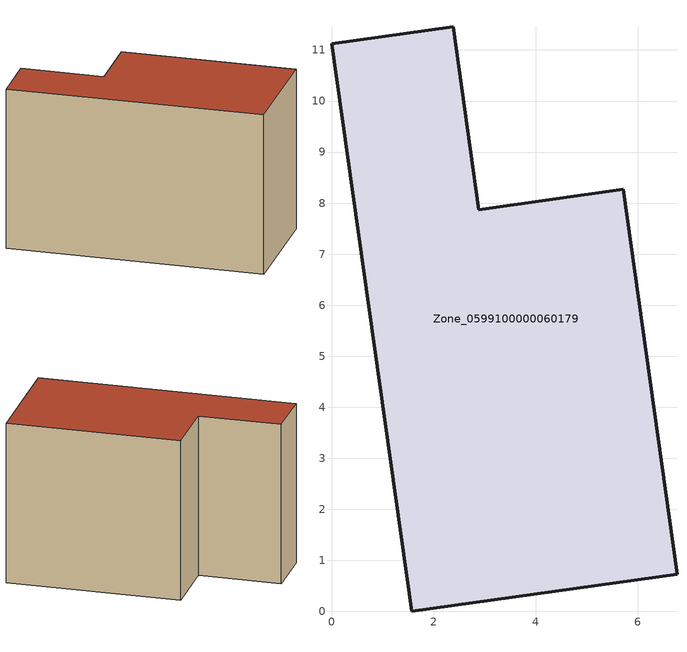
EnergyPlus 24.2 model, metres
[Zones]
Zone_0599100000060179
 floor ground (C_G): 1.57,0 0,11.12 2.39,11.46 2.89,7.87 5.72,8.27 6.77,0.73 z0
 wall outside (C_F): 1.57,0 6.77,0.73 5.72,8.27 2.89,7.87 2.39,11.46 0,11.12 1.57,0 z0:7.24
 roof outside (C_R): 0,11.12 1.57,0 6.77,0.73 5.72,8.27 2.89,7.87 2.39,11.46 z7.24
[BUILDING]
Pand.0599100000060179: North Axis=0; Terrain=City; Loads Convergence Tolerance Value=0.04; Temperature Convergence Tolerance Value=0.4; Solar Distribution=FullExterior; Maximum Number of Warmup Days=25; Minimum Number of Warmup Days=1
[Site:Location]
Rotterdam.The.Hague.AP_ZH_NLD Design_Conditions: Latitude=51.96; Longitude=4.45; Time Zone=1; Elevation=-4.5
[SITE:GROUNDTEMPERATURE:BUILDINGSURFACE]
18, 18, 18, 18, 18, 18, 18, 18, 18, 18, 18, 18
[MATERIAL] Thermal Absorptance=0.9; Solar Absorptance=0.7; Visible Absorptance=0.7
Name | Roughness | Thickness | Conductivity | Density | Specific Heat
G.TI.1946 | MediumSmooth | 0.15 | 1 | 540 | 1210
F.TI.1946 | Rough | 0.3 | 0.857143 | 1920 | 840
R.TI.1946 | MediumRough | 0.2 | 0.1 | 1500 | 1000
[CONSTRUCTION]
C_G: G.TI.1946
C_F: F.TI.1946
C_R: R.TI.1946
[ZONE]
Zone_0599100000060179: Type=1; Multiplier=1; Ceiling Height=Autocalculate; Volume=Autocalculate; Floor Area=autocalculate; Part of Total Floor Area=Yes
[ZONEINFILTRATION:DESIGNFLOWRATE]
Infil_Zone_0599100000060179: Zone or ZoneList or Space or SpaceList=Zone_0599100000060179; Schedule=AlwaysOn; Design Flow Rate Calculation Method=Flow/Area; Flow Rate per Floor Area=0.003; Constant Term Coefficient=1; Temperature Term Coefficient=0; Velocity Term Coefficient=0; Velocity Squared Term Coefficient=0
[HVACTEMPLATE:ZONE:IDEALLOADSAIRSYSTEM]
Zone_0599100000060179: Maximum Heating Supply Air Temperature=50; Minimum Cooling Supply Air Temperature=13; Maximum Heating Supply Air Humidity Ratio=0.0156; Minimum Cooling Supply Air Humidity Ratio=0.0077; Heating Limit=NoLimit; Cooling Limit=NoLimit; Dehumidification Control Type=ConstantSensibleHeatRatio; Cooling Sensible Heat Ratio=0.7; Dehumidification Setpoint=60; Humidification Control Type=None; Humidification Setpoint=30; Outdoor Air Method=None; Outdoor Air Flow Rate per Person=0.00944; Outdoor Air Flow Rate per Zone Floor Area=0; Outdoor Air Flow Rate per Zone=0; Demand Controlled Ventilation Type=None; Outdoor Air Economizer Type=NoEconomizer; Heat Recovery Type=None; Sensible Heat Recovery Effectiveness=0.7; Latent Heat Recovery Effectiveness=0.65
[ZONECONTROL:THERMOSTAT]
ThermostatControl_Zone_0599100000060179: Zone or ZoneList=Zone_0599100000060179; Control Type Schedule=DualSetpointControlType; Control 1=Thermostat_Zone_0599100000060179; Temperature Difference Between Cutout And Setpoint=0
[THERMOSTATSETPOINT:DUALSETPOINT]
Thermostat_Zone_0599100000060179: Heating Setpoint Temperature Schedule=HeatingSetpoint_Zone_0599100000060179; Cooling Setpoint Temperature Schedule=CoolingSetpoint_Zone_0599100000060179
[SCHEDULE:COMPACT]
HeatingSetpoint_Zone_0599100000060179: Through: 12/31, For: AllDays, Until: 24:00, 21
CoolingSetpoint_Zone_0599100000060179: Through: 12/31, For: AllDays, Until: 24:00, 24
DualSetpointControlType: Through: 12/31, For: AllDays, Until: 24:00, 4
AlwaysOn: Through: 12/31, For: AllDays, Until: 24:00, 1
